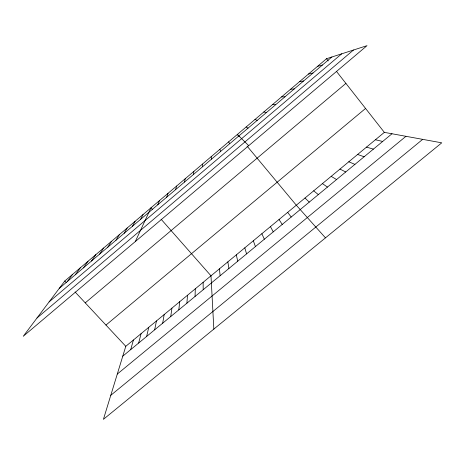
<?xml version="1.0" encoding="UTF-8"?>
<svg xmlns="http://www.w3.org/2000/svg" width="465" height="465" viewBox="0 0 465 465"><rect width="100%" height="100%" fill="white"/><g stroke="black" fill="none" stroke-linecap="round" stroke-linejoin="round"><path stroke-width="0.7" d="M195.05 296.455L195.3 288.794M186.918 303.168L187.488 295.263M193.516 174.433L193.841 171.411M178.816 309.864L179.699 301.709M170.742 316.537L171.928 308.132M162.686 323.192L164.186 314.543M154.653 329.825L156.461 320.937M184.535 182.053L185.215 178.729M146.649 336.439L148.759 327.308M138.663 343.036L141.081 333.661M130.706 349.61L133.42 339.996M175.584 189.65L176.624 186.029M384.34 132.368L125.788 346.315L103.416 419.343L441.75 142.831L384.34 132.368L336.468 71.383M166.662 197.224L168.057 193.306M157.769 204.774L159.512 200.56M135.309 241.55L151.003 207.785L152.346 209.314M140.628 219.323L143.051 214.539M132.38 226.321L135.123 221.27M124.155 233.302L127.224 227.984M115.954 240.266L119.342 234.674M107.781 247.2L111.484 241.347M99.626 254.123L103.648 248.002M91.506 261.016L95.842 254.634M83.404 267.892L88.054 261.249M75.324 274.745L80.288 267.846M67.274 281.581L72.54 274.42M64.821 280.976L23.25 336.294L367.019 45.657L326.529 58.724L64.821 280.976L66.286 282.546M59.247 288.393L331.888 56.992M49.087 301.913L341.705 53.824M36.985 318.014L353.499 50.017M85.24 302.866L345.908 83.409M105.968 325.076L365.56 108.45M122.772 356.167L391.989 133.763M117.285 374.069L405.962 136.309M110.775 395.32L422.685 139.355M317.479 66.402L322.443 65.007M308.464 74.063L313.032 72.993M299.477 81.695L303.651 80.957M290.515 89.303L294.304 88.891M281.587 96.889L284.987 96.796M272.682 104.451L275.704 104.677M263.812 111.984L266.451 112.53M375.412 139.756L382.678 141.459M366.513 147.12L373.395 149.126M357.643 154.461L364.142 156.769M254.965 119.493L257.226 120.359M348.797 161.779L354.917 164.389M339.979 169.074L345.728 171.98M331.19 176.351L336.561 179.548M246.148 126.986L248.037 128.16M322.431 183.599L327.43 187.093M313.701 190.824L318.327 194.614M304.994 198.032L309.254 202.106M248.723 145.667L237.359 134.449L239.126 136.565M75.068 291.956L125.788 346.315M325.471 237.865L296.315 205.21L247.055 146.08M161.088 219.224L210.994 275.815L213.842 329.092M326.529 58.724L328.261 60.927M287.661 212.371L291.2 217.027M279.035 219.509L282.214 224.45M228.6 141.883L229.739 143.691M270.438 226.624L273.257 231.843M261.865 233.715L264.335 239.219M253.32 240.783L255.436 246.572M219.869 149.3L220.643 151.41M244.805 247.833L246.566 253.896M236.313 254.861L237.725 261.202M211.162 156.693L211.569 159.111M227.844 261.865L228.914 268.479M219.404 268.851L220.131 275.739M202.49 164.064L202.531 166.784M203.135 282.313L203.199 289.724"/></g></svg>
